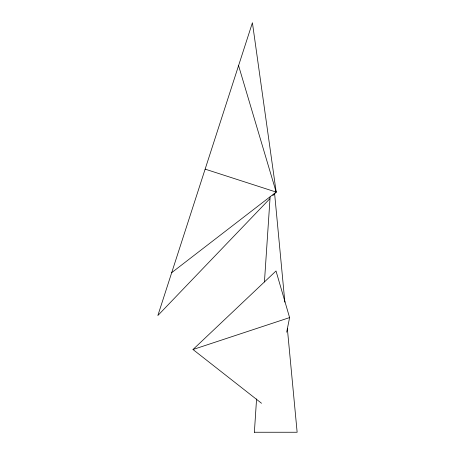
<?xml version="1.0" encoding="UTF-8"?>
<svg xmlns="http://www.w3.org/2000/svg" width="455" height="455" viewBox="0 0 455 455"><rect width="100%" height="100%" fill="white"/><g stroke="black" fill="none" stroke-linecap="round" stroke-linejoin="round"><path stroke-width="0.68" d="M254.373 432.25L256.569 398.938M264.435 281.981L270.122 196.924M286.684 332.178L289.596 317.59L276.014 270.975L193.005 349.52L261.523 403.266M269.798 198.744L157.857 315.525L252.417 22.75L276.179 192.084L272.744 195.667M171.706 272.647L276.179 192.084L238.574 65.628M193.005 349.52L289.596 317.59M254.334 432.25L297.143 432.25L287.332 328.334M205.137 169.135L276.179 192.084M274.587 193.307L284.864 302.177"/></g></svg>
